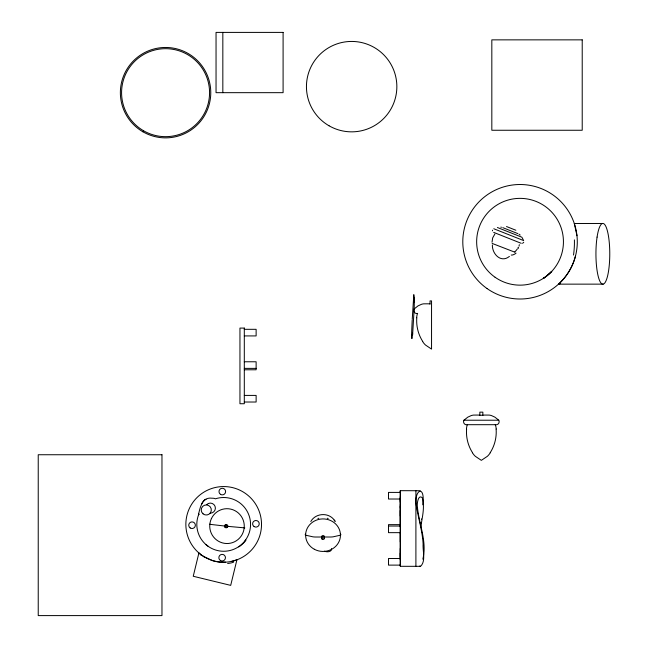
<?xml version="1.0" encoding="UTF-8"?>
<svg xmlns="http://www.w3.org/2000/svg" width="648" height="648" viewBox="0 0 648 648"><rect width="100%" height="100%" fill="white"/><g stroke="black" fill="none" stroke-linecap="round" stroke-linejoin="round"><path stroke-width="0.97" d="M400.31 556.835L400.294 552.112M400.31 551.934L400.294 548.491M400.31 508.129L400.31 500.88M400.294 500.685L400.294 498.79L400.31 501.641M400.302 532.202L400.302 565.826M400.302 525.366L400.31 505.958M400.294 503.366L400.302 490.901M400.294 557.653L400.31 559.961M400.302 498.563L400.302 496.733M400.302 564.837L400.302 566.303L420.552 566.328C426.052 561.314 422.577 550.865 423.112 543.98C422.399 530.777 418.26 518.133 416.235 505.14C413.918 489.629 425.509 484.056 422.812 504.8M400.302 533.085L400.302 532.356M400.302 566.069L400.302 490.722M198.588 514.609L198.588 514.439A5.281 5.281 0 0 1 198.628 514.188L198.782 513.346M414.007 299.741L413.821 294.654L412.233 319.375M413.983 300.081L413.918 302.268L414.339 297.197L414.25 305.848A36.96 1.304 -87 0 1 414.121 309.258L412.655 334.036L412.557 335.057L412.574 333.023L411.893 338.604L411.537 335.429L412.185 320.177M492.488 230.194L492.472 230.866M421.508 519.364L421.573 518.918M519.332 244.661L519.04 246.143M421.054 522.547L420.844 523.892M420.86 526.508C422.261 517.08 424.983 507.06 422.261 497.68C418.098 494.011 416.834 503.998 417.409 506.866C418.964 524.216 427.251 541.688 422.844 559.175M198.904 552.979L193.242 576.266L230.696 585.371L236.901 559.84L231.514 561.403M575.432 256.235C572.662 266.911 566.716 276.736 558.535 284.14L603.158 284.14M198.831 513.135C200.329 506.218 203.01 496.781 212.131 498.223A9.712 9.712 0 0 1 214.391 498.409A5.476 5.476 0 0 1 215.347 498.839A26.876 26.876 0 0 1 250.468 522.199A26.876 26.876 0 0 1 219.607 550.954A26.876 26.876 0 0 1 198.79 514.269L198.766 514.318A2.155 2.155 0 0 1 198.628 514.585L198.612 514.706M198.766 514.318L198.685 514.528A1.831 1.831 0 0 0 198.75 514.334L198.774 514.293M523.754 242.247L522.58 243.356M490.293 452.782L489.191 454.321A17.285 17.285 0 0 1 487.353 456.322L481.351 460.355L475.349 456.322A17.285 17.285 0 0 1 473.502 454.321L472.408 452.782M310.805 521.519C315.584 512.86 329.006 512.131 334.49 520.433M494.87 234.025L492.666 237.913L492.035 242.214M551.788 271.35L545.413 276.963M551.578 271.569L549.399 273.715M495.266 424.691L467.435 424.691A3.07 3.07 0 0 1 463.928 420.22L467.824 417.142L471.258 415.57A13.373 13.373 0 0 1 473.502 415.085L478.054 415.06A17.496 17.496 0 0 1 479.844 415.247L482.833 415.255A17.496 17.496 0 0 1 484.647 415.068L489.191 415.085A13.373 13.373 0 0 1 491.435 415.57L494.87 417.142L498.774 420.22A3.07 3.07 0 0 1 495.266 424.691A14.58 14.58 0 0 1 496.222 429.017M543.64 278.178L545.519 276.882M545.251 277.085L544.271 277.757M544.126 277.862L543.348 278.365M509.417 256.414C500.912 263.38 492.059 253.886 492.367 244.96M236.86 559.856L236.309 560.058M317.925 518.489L318.759 518.279M225.609 562.172L221.122 562.132M602.551 223.479L574.306 223.487L576.979 235.726M244.304 329.314L256.13 329.314L256.13 335.923L244.304 335.923M244.304 361.77L256.13 361.77L256.13 369.781L244.304 369.781M244.304 368.38L256.13 368.38M244.304 395.41L256.13 395.41L256.13 402.019L244.304 402.019M463.928 420.22L498.774 420.22M400.302 490.682L420.26 490.73M400.302 492.407L388.484 492.407L388.484 499.017L400.302 499.017M400.302 524.645L388.484 524.645L388.484 532.656L400.302 532.656M388.484 526.046L400.302 526.046M400.302 558.503L388.484 558.503L388.484 565.113L400.302 565.113M420.552 566.328L419.71 566.052M210.236 524.305L209.628 524.289L223.074 525.844A17.496 0.462 5.7 0 0 224.564 525.99M224.451 526.063L227.829 526.322A17.496 0.462 5.7 0 0 229.57 526.508L244.806 527.885L244.393 527.804M500.791 227.14L501.471 227.246M327.313 518.279L328.147 518.489M211.88 560.334L203.666 556.494M492.14 243.413L514.99 252.242M506.509 226.533L515.873 230.243M502.775 227.634L517.874 233.62M497.405 227.505L521.875 237.217L523.673 240.602L493.776 228.744M493.687 232.389L521.227 243.316M204.201 556.818L202.168 555.514M519.089 234.236L520.198 235.062M208.373 546.475L205.862 544.506M201.56 555.077L199.009 553.068M334.603 520.587L335.267 521.519M334.214 520.069L334.894 520.968M422.609 341.528L423.703 343.067A17.285 17.285 0 0 0 425.55 345.068L431.552 349.102L431.552 300.899L430.045 300.899L430.045 304.009M400.294 504.209L400.302 516.075M400.302 526.549L400.31 541.979M400.294 553.181L400.302 559.022M400.31 492.731L400.302 491.168M400.294 510.511L400.302 526.889M400.294 558.268L400.294 558.86M482.849 415.255L482.849 412.144L479.844 412.144L479.844 415.255M415.903 490.722L415.903 566.312M222.831 32.4L222.831 92.672M224.897 525.803A1.507 1.49 84.4 0 1 227.213 524.953A1.507 1.49 84.4 0 1 227.148 527.44A1.507 1.49 84.4 0 1 224.88 526.46M206.672 504.671A5.046 5.038 7.7 0 1 215.014 506.218A5.046 5.038 7.7 0 1 210.171 513.167M496.109 429.025A38.305 38.305 0 0 1 490.18 452.709M466.479 429.017A14.58 14.58 0 0 1 467.346 424.659M472.522 452.709A38.305 38.305 0 0 1 466.592 429.025M321.724 537.638A1.507 1.401 0 0 1 323.036 535.548A1.507 1.401 0 0 1 324.348 537.638M305.516 534.155A3.07 1.102 0 0 0 305.613 535.175L312.952 536.836A13.373 4.787 0 0 0 315.195 537.014L319.739 537.022A17.496 6.261 0 0 0 321.529 536.949L321.529 538.059L324.543 538.059L324.543 536.949A17.496 6.261 0 0 0 326.333 537.014L330.877 537.014A13.373 4.787 0 0 0 333.121 536.836L340.459 535.175A3.07 1.102 0 0 0 340.556 534.155M245.114 540.424A4.982 0.543 -42.6 0 1 243.381 543.145A4.982 0.543 -42.6 0 1 238.545 546.766M205.116 499.681A7.185 7.185 0 0 1 206.056 499.163M201.407 504.573A10.465 10.465 0 0 1 205.068 499.616M198.572 514.528A3.872 3.872 0 0 1 198.628 514.188M233.628 562.14A20.833 7.152 7.4 0 1 227.634 563.501M221.154 562.229A17.375 7.881 10.7 0 1 211.815 560.407M200.815 554.98A20.104 2.487 25.6 0 1 200.297 554.567M422.723 341.456A38.305 38.305 0 0 1 416.794 317.779M416.68 317.763A14.58 14.58 0 0 1 417.547 313.405M417.636 313.438A3.07 3.07 0 0 1 414.129 308.966L418.025 305.888L421.459 304.317A13.373 13.373 0 0 1 423.711 303.831L428.255 303.807A17.496 17.496 0 0 1 430.045 304.001M560.374 283.411A30.359 6.917 90 0 1 558.535 284.14M574.403 239.881A25.385 6.585 -83.9 0 1 573.529 255.061M549.293 273.756A6.148 0.786 -39.6 0 1 545.559 276.834M516.043 253.174A4.909 2.203 -36 0 1 511.215 255.045M517.323 248.954A5.565 1.361 -45.3 0 1 514.812 251.87M517.987 247.415A4.69 0.923 -46.5 0 1 518.125 248.54M331.509 548.605A5.046 3.143 10.6 0 1 329.573 551.424A5.046 3.143 10.6 0 1 324.446 551.173M283.095 32.4L216.043 32.4L216.043 92.672L283.095 92.672L283.095 32.4M582.22 39.86L491.824 39.86L491.824 130.256L582.22 130.256L582.22 39.86M244.304 328.082L239.954 328.082L239.954 403.736L244.304 403.736L244.304 328.082M161.968 454.742L38.232 454.742L38.232 615.6L161.968 615.6L161.968 454.742M224.589 525.569A1.507 1.49 84.4 0 0 226.055 527.715A1.507 1.49 84.4 0 0 227.156 525.358A1.507 1.49 84.4 0 0 224.589 525.569M211.386 518.651A17.423 17.269 84.4 0 0 228.436 543.47A17.423 17.269 84.4 0 0 241.186 516.205A17.423 17.269 84.4 0 0 211.386 518.651M203.083 513.864A5.046 5.038 7.7 0 0 211.264 510.778A5.046 5.038 7.7 0 0 204.501 505.246A5.046 5.038 7.7 0 0 203.083 513.864M322.194 539.225A1.507 1.401 0 0 0 324.535 538.164A1.507 1.401 0 0 0 322.38 536.795A1.507 1.401 0 0 0 322.194 539.225M314.329 549.261A17.423 16.265 0 0 0 340.459 535.175A17.423 16.265 0 0 0 314.329 521.089A17.423 16.265 0 0 0 314.329 549.261M204.055 556.729A37.835 37.835 0 0 0 261.509 525.22A37.835 37.835 0 0 0 205.489 491.216A37.835 37.835 0 0 0 204.055 556.729M220.458 494.319A3.305 3.305 0 0 0 225.601 491.792A3.305 3.305 0 0 0 220.838 488.6A3.305 3.305 0 0 0 220.458 494.319M190.212 527.958A3.305 3.305 0 0 0 195.356 525.431A3.305 3.305 0 0 0 190.593 522.239A3.305 3.305 0 0 0 190.212 527.958M220.409 560.48A3.305 3.305 0 0 0 225.455 557.774A3.305 3.305 0 0 0 220.595 554.753A3.305 3.305 0 0 0 220.409 560.48M254.089 526.557A3.305 3.305 0 0 0 259.232 524.03A3.305 3.305 0 0 0 254.47 520.838A3.305 3.305 0 0 0 254.089 526.557M495.072 277.247A43.4 43.4 0 0 0 563.266 245.633A43.4 43.4 0 0 0 501.787 202.387A43.4 43.4 0 0 0 495.072 277.247M597.075 237.111A30.359 6.917 90 0 0 602.446 284.116A30.359 6.917 90 0 0 609.039 240.206A30.359 6.917 90 0 0 597.075 237.111M487.102 288.587A57.259 57.259 0 0 0 577.068 246.872A57.259 57.259 0 0 0 495.963 189.815A57.259 57.259 0 0 0 487.102 288.587M142.965 131.811A45.198 45.198 0 0 0 210.77 92.672A45.198 45.198 0 0 0 142.965 53.525A45.198 45.198 0 0 0 142.965 131.811M143.573 130.774A43.999 43.999 0 0 0 209.563 92.672A43.999 43.999 0 0 0 143.573 54.57A43.999 43.999 0 0 0 143.573 130.774M329.046 125.785A45.198 45.198 0 0 0 396.851 86.646A45.198 45.198 0 0 0 329.046 47.498A45.198 45.198 0 0 0 329.046 125.785"/></g></svg>
